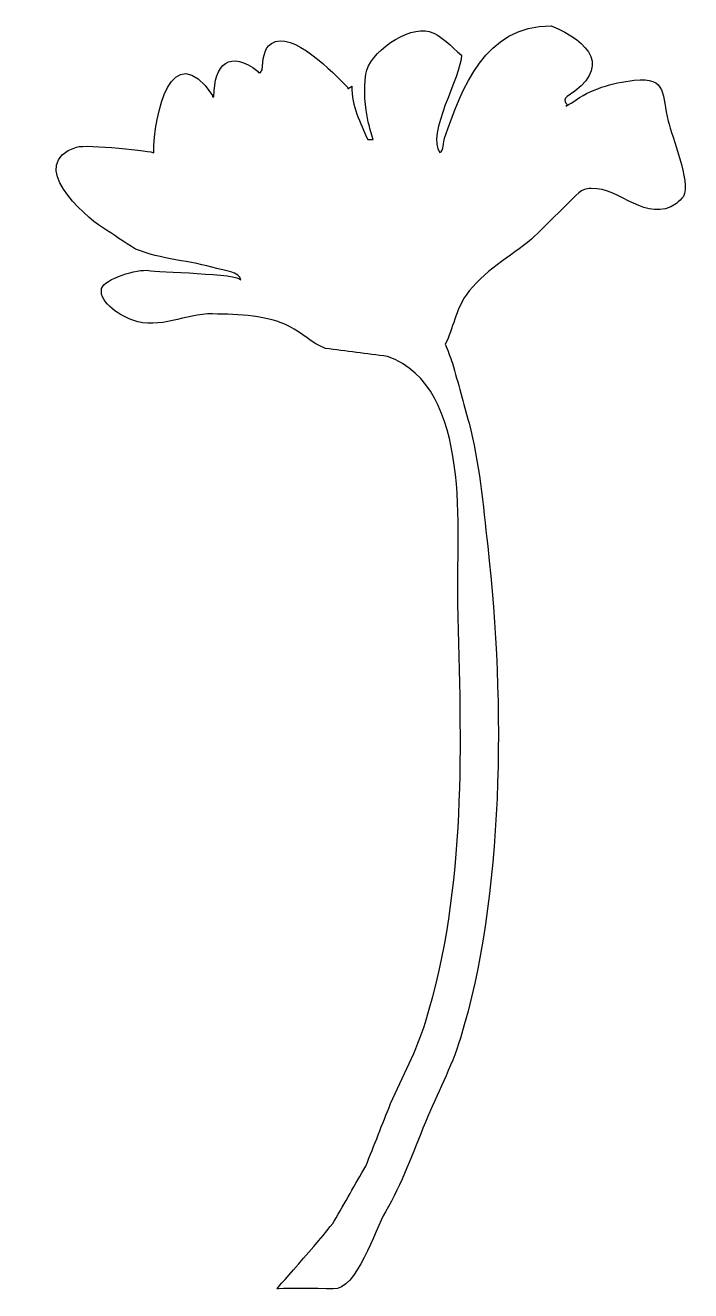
# Model space of a CAD drawing. Header units: centimetres. Extents: x -3.8 to 3.7, y -7.2 to 7.1.
import ezdxf

# ---------------------------------------------------------------- set-up
doc = ezdxf.new("R2010")
doc.units = ezdxf.units.CM
doc.header["$MEASUREMENT"] = 0
doc.layers.add('Camada 1', color=7, linetype='Continuous')

msp = doc.modelspace()

# ---------------------------------------------------------------- linework, layer by layer
at = {"layer": 'Camada 1', "color": 250}
msp.add_open_spline([(2.0987, 7.12028), (1.35289, 7.12028), (1.09188, 6.42077), (0.8945, 5.8493), (0.8945, 5.8493), (0.88093, 5.81062), (0.88722, 5.70436), (0.84254, 5.68748), (0.84254, 5.68748), (0.68019, 5.88957), (1.08619, 6.55378), (1.08619, 6.78804), (1.08619, 6.78804), (0.97189, 6.88284), (0.86405, 7.0164), (0.72276, 7.05559), (0.72276, 7.05559), (0.47918, 7.12655), (0.03831, 6.81273), (0.00428, 6.57529), (0.00428, 6.57529), (-0.02141, 6.38828), (-0.00345, 6.20852), (0.03129, 6.03292), (0.03129, 6.03292), (0.04955, 5.9672), (0.06926, 5.90095), (0.08743, 5.83446), (0.08743, 5.83446), (0.06719, 5.83446), (0.04663, 5.83446), (0.02663, 5.83446), (0.02663, 5.83446), (-0.05724, 6.028), (-0.15363, 6.20564), (-0.15363, 6.43943), (-0.15363, 6.43943), (-0.16868, 6.43009), (-0.18374, 6.41943), (-0.19956, 6.40958), (-0.19956, 6.40958), (-0.19956, 6.41477), (-0.19956, 6.41945), (-0.19956, 6.42411), (-0.19956, 6.42411), (-0.36088, 6.58646), (-0.82686, 7.07924), (-1.0625, 6.92026), (-1.0625, 6.92026), (-1.15468, 6.85869), (-1.15651, 6.72989), (-1.16611, 6.62181), (-1.16611, 6.62181), (-1.17108, 6.61557), (-1.17677, 6.61091), (-1.18196, 6.60593), (-1.18196, 6.60593), (-1.18196, 6.60125), (-1.18196, 6.59556), (-1.18196, 6.59191), (-1.18196, 6.59191), (-1.19209, 6.59191), (-1.20273, 6.59191), (-1.21265, 6.59191), (-1.21265, 6.59191), (-1.21265, 6.59606), (-1.21265, 6.60125), (-1.21265, 6.60593), (-1.21265, 6.60593), (-1.52798, 6.85578), (-1.71134, 6.69009), (-1.71134, 6.31867), (-1.71134, 6.31867), (-1.71576, 6.31867), (-1.72094, 6.31867), (-1.72669, 6.31867), (-1.72669, 6.31867), (-1.72669, 6.32513), (-1.72669, 6.32827), (-1.72669, 6.33452), (-1.72669, 6.33452), (-2.19476, 7.01638), (-2.39217, 6.10745), (-2.39217, 5.68433), (-2.39217, 5.68433), (-2.39217, 5.70616), (-3.15531, 5.78437), (-3.26392, 5.74981), (-3.26392, 5.74981), (-3.84394, 5.56098), (-3.17976, 4.97519), (-2.97296, 4.83985), (-2.97296, 4.83985), (-2.84752, 4.75907), (-2.72229, 4.67623), (-2.59712, 4.59548), (-2.59712, 4.59548), (-2.31555, 4.48036), (-1.97265, 4.46504), (-1.67865, 4.37701), (-1.67865, 4.37701), (-1.61658, 4.35883), (-1.40925, 4.33547), (-1.40925, 4.24842), (-1.40925, 4.24842), (-1.41936, 4.31909), (-2.36072, 4.33547), (-2.45189, 4.35362), (-2.45189, 4.35362), (-2.56749, 4.37701), (-2.95428, 4.26091), (-2.98103, 4.14971), (-2.98103, 4.14971), (-3.01762, 3.98376), (-2.74412, 3.83073), (-2.62879, 3.79154), (-2.62879, 3.79154), (-2.31838, 3.68295), (-2.03991, 3.86946), (-1.72667, 3.86348), (-1.72667, 3.86348), (-1.42301, 3.85829), (-1.10143, 3.84713), (-0.85677, 3.72193), (-0.85677, 3.72193), (-0.71389, 3.64737), (-0.60766, 3.53177), (-0.45156, 3.47306), (-0.45156, 3.47306), (-0.21881, 3.44321), (0.01495, 3.41408), (0.24898, 3.38321), (0.24898, 3.38321), (1.2246, 3.03123), (1.02622, 1.38285), (1.04543, 0.58723), (1.04543, 0.58723), (1.08623, -1.00561), (1.15396, -2.5969), (0.68023, -4.1431), (0.68023, -4.1431), (0.5776, -4.47386), (0.42197, -4.7554), (0.28592, -5.06451), (0.28592, -5.06451), (0.19189, -5.29957), (0.09934, -5.53518), (0.00562, -5.77161), (0.00562, -5.77161), (-0.11357, -5.97838), (-0.23335, -6.18563), (-0.35207, -6.39394), (-0.35207, -6.39394), (-0.41028, -6.49446), (-1.00093, -7.15869), (-1.00093, -7.15869), (-1.00093, -7.15869), (-1.00093, -7.15869), (-0.53026, -7.15009), (-0.36402, -7.16126), (-0.36402, -7.16126), (-0.10084, -7.18047), (0.10956, -6.48461), (0.22592, -6.29052), (0.22592, -6.29052), (0.41811, -5.96535), (0.53498, -5.62634), (0.67812, -5.2765), (0.67812, -5.2765), (0.80885, -4.95545), (0.97088, -4.66428), (1.07425, -4.32625), (1.07425, -4.32625), (1.5655, -2.73325), (1.58524, -0.54533), (1.38289, 1.23865), (1.38289, 1.23865), (1.33143, 1.70183), (1.28624, 2.19533), (1.17191, 2.62941), (1.17191, 2.62941), (1.10931, 2.85409), (1.04777, 3.08087), (0.98541, 3.30711), (0.98541, 3.30711), (0.9584, 3.37799), (0.93117, 3.44969), (0.9041, 3.52214), (0.9041, 3.52214), (0.9912, 3.69745), (1.02441, 3.91259), (1.1382, 4.07544), (1.1382, 4.07544), (1.32595, 4.34275), (1.64186, 4.51131), (1.87983, 4.70875), (1.87983, 4.70875), (2.05639, 4.88306), (2.23456, 5.05834), (2.41254, 5.23395), (2.41254, 5.23395), (2.45122, 5.26694), (2.49562, 5.27996), (2.55282, 5.282), (2.55282, 5.282), (2.88749, 5.29242), (3.17255, 4.88174), (3.51831, 5.11134), (3.51831, 5.11134), (3.54395, 5.13782), (3.57123, 5.16357), (3.59702, 5.19082), (3.59702, 5.19082), (3.67774, 5.35785), (3.46629, 5.87112), (3.42393, 6.04336), (3.42393, 6.04336), (3.35225, 6.32779), (3.41904, 6.54988), (3.03928, 6.50463), (3.03928, 6.50463), (2.78488, 6.47529), (2.54372, 6.40544), (2.34496, 6.25608), (2.34496, 6.25608), (2.31898, 6.24177), (2.29276, 6.22724), (2.26577, 6.21269), (2.26577, 6.21269), (2.32445, 6.21269), (2.2037, 6.27061), (2.28217, 6.32128), (2.28217, 6.32128), (2.79133, 6.64496), (2.54212, 6.93952), (2.0987, 7.12028)], degree=3, knots=[0, 0, 0, 0, 0.01666667, 0.01666667, 0.01666667, 0.01666667, 0.03333333, 0.03333333, 0.03333333, 0.03333333, 0.05, 0.05, 0.05, 0.05, 0.06666667, 0.06666667, 0.06666667, 0.06666667, 0.08333333, 0.08333333, 0.08333333, 0.08333333, 0.1, 0.1, 0.1, 0.1, 0.11666667, 0.11666667, 0.11666667, 0.11666667, 0.13333333, 0.13333333, 0.13333333, 0.13333333, 0.15, 0.15, 0.15, 0.15, 0.16666667, 0.16666667, 0.16666667, 0.16666667, 0.18333333, 0.18333333, 0.18333333, 0.18333333, 0.2, 0.2, 0.2, 0.2, 0.21666667, 0.21666667, 0.21666667, 0.21666667, 0.23333333, 0.23333333, 0.23333333, 0.23333333, 0.25, 0.25, 0.25, 0.25, 0.26666667, 0.26666667, 0.26666667, 0.26666667, 0.28333333, 0.28333333, 0.28333333, 0.28333333, 0.3, 0.3, 0.3, 0.3, 0.31666667, 0.31666667, 0.31666667, 0.31666667, 0.33333333, 0.33333333, 0.33333333, 0.33333333, 0.35, 0.35, 0.35, 0.35, 0.36666667, 0.36666667, 0.36666667, 0.36666667, 0.38333333, 0.38333333, 0.38333333, 0.38333333, 0.4, 0.4, 0.4, 0.4, 0.41666667, 0.41666667, 0.41666667, 0.41666667, 0.43333333, 0.43333333, 0.43333333, 0.43333333, 0.45, 0.45, 0.45, 0.45, 0.46666667, 0.46666667, 0.46666667, 0.46666667, 0.48333333, 0.48333333, 0.48333333, 0.48333333, 0.5, 0.5, 0.5, 0.5, 0.51666667, 0.51666667, 0.51666667, 0.51666667, 0.53333333, 0.53333333, 0.53333333, 0.53333333, 0.55, 0.55, 0.55, 0.55, 0.56666667, 0.56666667, 0.56666667, 0.56666667, 0.58333333, 0.58333333, 0.58333333, 0.58333333, 0.6, 0.6, 0.6, 0.6, 0.61666667, 0.61666667, 0.61666667, 0.61666667, 0.63333333, 0.63333333, 0.63333333, 0.63333333, 0.65, 0.65, 0.65, 0.65, 0.66666667, 0.66666667, 0.66666667, 0.66666667, 0.68333333, 0.68333333, 0.68333333, 0.68333333, 0.7, 0.7, 0.7, 0.7, 0.71666667, 0.71666667, 0.71666667, 0.71666667, 0.73333333, 0.73333333, 0.73333333, 0.73333333, 0.75, 0.75, 0.75, 0.75, 0.76666667, 0.76666667, 0.76666667, 0.76666667, 0.78333333, 0.78333333, 0.78333333, 0.78333333, 0.8, 0.8, 0.8, 0.8, 0.81666667, 0.81666667, 0.81666667, 0.81666667, 0.83333333, 0.83333333, 0.83333333, 0.83333333, 0.85, 0.85, 0.85, 0.85, 0.86666667, 0.86666667, 0.86666667, 0.86666667, 0.88333333, 0.88333333, 0.88333333, 0.88333333, 0.9, 0.9, 0.9, 0.9, 0.91666667, 0.91666667, 0.91666667, 0.91666667, 0.93333333, 0.93333333, 0.93333333, 0.93333333, 0.95, 0.95, 0.95, 0.95, 0.96666667, 0.96666667, 0.96666667, 0.96666667, 1, 1, 1, 1], dxfattribs=at)

doc.saveas('drawing.dxf')
